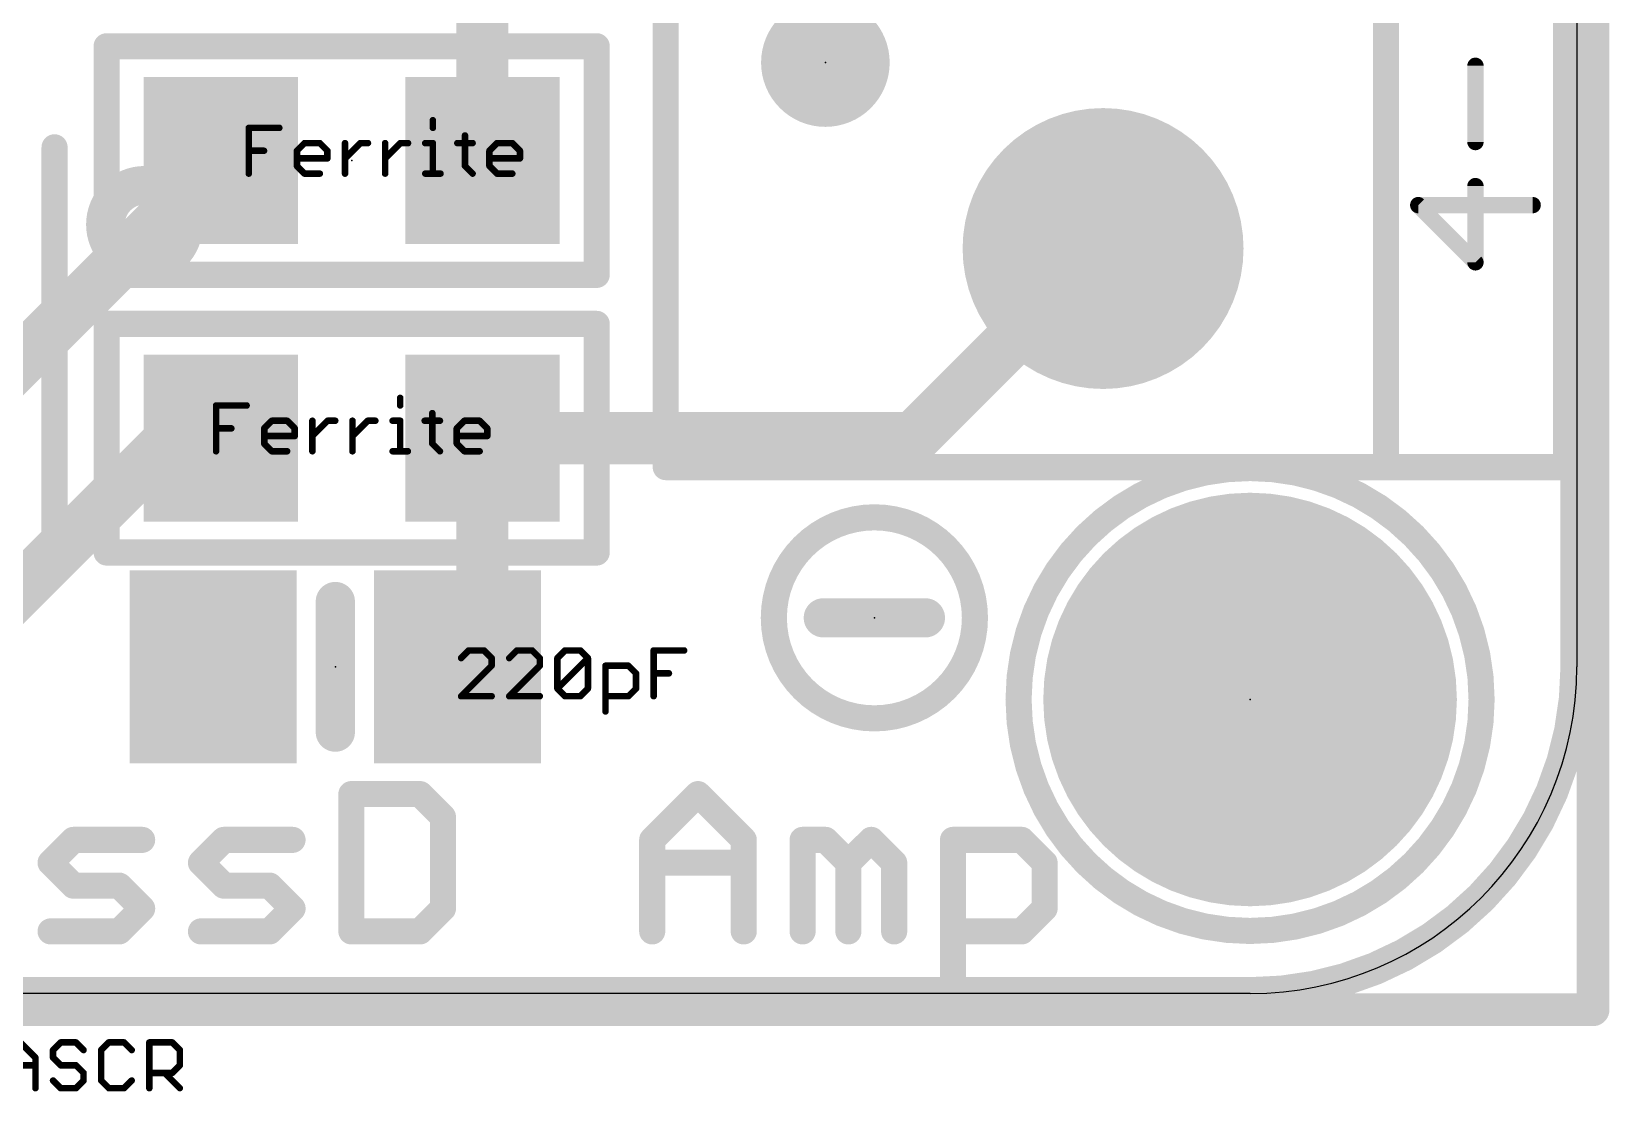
# Model space of a CAD drawing. Extents: x -0.5 to 24.4, y -0.8 to 15.5.
# Drawn here: x 12.12 to 24.38, y -0.76 to 7.48 of the extents above; entities that cross this region are included whole.
import ezdxf

# ---------------------------------------------------------------- set-up
doc = ezdxf.new("R2010")
doc.units = 0
for name, color, linetype in [('1', 12, 'CONTINUOUS'), ('16', 132, 'CONTINUOUS'), ('17', 110, 'CONTINUOUS'), ('20', 53, 'CONTINUOUS'), ('21', 40, 'CONTINUOUS'), ('23', 53, 'CONTINUOUS'), ('27', 253, 'CONTINUOUS')]:
    doc.layers.add(name, color=color, linetype=linetype)

# ---------------------------------------------------------------- blocks, each defined once
blk = doc.blocks.new('RECT')
blk.add_solid([(-0.5, -0.5), (0.5, -0.5), (-0.5, 0.5), (0.5, 0.5)])
blk = doc.blocks.new('PIE')
at = {"const_width": 0.5}
blk.add_lwpolyline([(0, -0.25, 1), (0, 0.25, 1), (0, -0.25)], format="xyb", dxfattribs=at)
blk = doc.blocks.new('ROUNDP')
at = {"const_width": 0.5}
blk.add_lwpolyline([(0, -0.25, 1), (0, 0.25, 1), (0, -0.25)], format="xyb", dxfattribs=at)

msp = doc.modelspace()

# ---------------------------------------------------------------- linework, layer by layer
at = {"layer": '1'}
for points, const_width in [([(24.13, 12.7), (24.13, 2.54)], 0.254), ([(15.621, 6.477), (15.621, 8.443)], 0.4064), ([(11.684, 4.572), (13.589, 6.477)], 0.4064), ([(13.589, 6.477), (13.081, 5.842)], 0.4064), ([(18.972, 4.318), (20.447, 5.793)], 0.4064), ([(11.77, 2.88), (13.208, 4.318)], 0.4064), ([(13.208, 4.318), (13.589, 4.318)], 0.4064), ([(15.621, 2.733), (15.621, 4.318)], 0.4064), ([(15.621, 4.318), (18.972, 4.318)], 0.4064), ([(15.428, 2.54), (15.621, 2.733)], 0.4064), ([(21.59, 0), (2.54, 0)], 0.254)]:
    msp.add_lwpolyline(points, dxfattribs=dict(at, const_width=const_width))
for points, const_width in [([(13.6683, 6.4135, 1), (13.5097, 6.5405)], 0.2032), ([(13.6608, 6.4052, 1), (13.5172, 6.5488)], 0.2032), ([(15.5194, 6.477, 1), (15.7226, 6.477)], 0.2032), ([(13.0017, 5.9055, 1), (13.1603, 5.7785)], 0.2032), ([(20.5188, 5.7212, 1), (20.3752, 5.8648)], 0.2032), ([(13.208, 4.4196, 1), (13.208, 4.2164)], 0.2032), ([(13.2798, 4.2462, 1), (13.1362, 4.3898)], 0.2032), ([(13.589, 4.2164, 1), (13.589, 4.4196)], 0.2032), ([(15.7226, 4.318, 1), (15.5194, 4.318)], 0.2032), ([(15.621, 4.4196, 1), (15.621, 4.2164)], 0.2032), ([(18.9002, 4.3898, 1), (19.0438, 4.2462)], 0.2032), ([(18.972, 4.2164, 1), (18.972, 4.4196)], 0.2032), ([(15.5194, 2.733, 1), (15.7226, 2.733)], 0.2032), ([(15.6928, 2.6612, 1), (15.5492, 2.8048)], 0.2032), ([(15.3562, 2.6118, 1), (15.4998, 2.4682)], 0.2032), ([(21.59, 0, 0.4142), (24.13, 2.54)], 0.254), ([(24.1935, 2.54, 1), (24.0665, 2.54)], 0.127), ([(24.0665, 2.54, 1), (24.1935, 2.54)], 0.127), ([(21.59, 0.0635, 1), (21.59, -0.0635)], 0.127), ([(21.59, -0.0635, 1), (21.59, 0.0635)], 0.127)]:
    msp.add_lwpolyline(points, format="xyb", dxfattribs=dict(at, const_width=const_width))
at = {"layer": '16', "const_width": 0.254}
for points in [[(24.257, -0.127), (24.257, 15.367)], [(-0.381, -0.127), (24.257, -0.127)]]:
    msp.add_lwpolyline(points, dxfattribs=at)
at = {"layer": '16', "const_width": 0.127}
for points in [[(24.257, -0.1905, 1), (24.257, -0.0635)], [(24.1935, -0.127, 1), (24.3205, -0.127)]]:
    msp.add_lwpolyline(points, format="xyb", dxfattribs=at)
at = {"layer": '20'}
for p, q in [((24.13, 12.7), (24.13, 2.54)), ((21.59, 0), (2.54, 0))]:
    msp.add_line(p, q, dxfattribs=at)
msp.add_arc((21.59, 2.54), 2.54, 270, 0, dxfattribs=at)
at = {"layer": '21'}
for points, const_width in [([(17.047, 11.093), (17.047, 4.093)], 0.2032), ([(22.647, 4.093), (22.647, 11.093)], 0.2032), ([(24.047, 4.093), (24.047, 11.093)], 0.2032), ([(12.7, 7.366), (16.51, 7.366)], 0.2032), ([(12.7, 5.588), (12.7, 7.366)], 0.2032), ([(16.51, 7.366), (16.51, 5.588)], 0.2032), ([(23.3422, 6.621), (23.3422, 7.2142)], 0.127), ([(12.295, 3.58), (12.295, 6.58)], 0.2032), ([(23.3422, 5.6855), (23.3422, 6.2786)], 0.127), ([(23.7871, 6.1303), (22.8973, 6.1303)], 0.127), ([(22.8973, 6.1303), (23.3422, 5.6855)], 0.127), ([(16.51, 5.588), (12.7, 5.588)], 0.2032), ([(12.7, 5.207), (16.51, 5.207)], 0.2032), ([(12.7, 3.429), (12.7, 5.207)], 0.2032), ([(16.51, 5.207), (16.51, 3.429)], 0.2032), ([(17.047, 4.093), (22.647, 4.093)], 0.2032), ([(22.647, 4.093), (24.047, 4.093)], 0.2032), ([(16.51, 3.429), (12.7, 3.429)], 0.2032), ([(14.478, 2.032), (14.478, 3.048)], 0.3048), ([(19.0658, 2.921), (18.2721, 2.921)], 0.3048), ([(14.6028, 1.5503), (14.6028, 0.4826)], 0.2032), ([(15.1367, 1.5503), (14.6028, 1.5503)], 0.2032), ([(15.3146, 1.3724), (15.1367, 1.5503)], 0.2032), ([(16.9416, 1.1944), (17.2975, 1.5503)], 0.2032), ([(17.2975, 1.5503), (17.6534, 1.1944)], 0.2032), ([(15.3146, 0.6606), (15.3146, 1.3724)], 0.2032), ([(12.264, 1.0165), (12.442, 1.1944)], 0.2032), ([(12.442, 1.1944), (12.9758, 1.1944)], 0.2032), ([(13.4334, 1.0165), (13.6114, 1.1944)], 0.2032), ([(13.6114, 1.1944), (14.1452, 1.1944)], 0.2032), ([(16.9416, 0.4826), (16.9416, 1.1944)], 0.2032), ([(17.6534, 1.1944), (17.6534, 0.4826)], 0.2032), ([(18.111, 0.4826), (18.111, 1.1944)], 0.2032), ([(18.111, 1.1944), (18.289, 1.1944)], 0.2032), ([(18.289, 1.1944), (18.4669, 1.0165)], 0.2032), ([(18.4669, 1.0165), (18.6449, 1.1944)], 0.2032), ([(18.6449, 1.1944), (18.8228, 1.0165)], 0.2032), ([(19.2804, 0.1267), (19.2804, 1.1944)], 0.2032), ([(19.2804, 1.1944), (19.8143, 1.1944)], 0.2032), ([(19.8143, 1.1944), (19.9922, 1.0165)], 0.2032), ([(12.442, 0.8385), (12.264, 1.0165)], 0.2032), ([(13.6114, 0.8385), (13.4334, 1.0165)], 0.2032), ([(16.9416, 1.0165), (17.6534, 1.0165)], 0.2032), ([(18.4669, 1.0165), (18.4669, 0.4826)], 0.2032), ([(18.8228, 1.0165), (18.8228, 0.4826)], 0.2032), ([(19.9922, 1.0165), (19.9922, 0.6606)], 0.2032), ([(12.7979, 0.8385), (12.442, 0.8385)], 0.2032), ([(12.9758, 0.6606), (12.7979, 0.8385)], 0.2032), ([(13.9673, 0.8385), (13.6114, 0.8385)], 0.2032), ([(14.1452, 0.6606), (13.9673, 0.8385)], 0.2032), ([(12.7979, 0.4826), (12.9758, 0.6606)], 0.2032), ([(13.9673, 0.4826), (14.1452, 0.6606)], 0.2032), ([(15.1367, 0.4826), (15.3146, 0.6606)], 0.2032), ([(19.9922, 0.6606), (19.8143, 0.4826)], 0.2032), ([(12.264, 0.4826), (12.7979, 0.4826)], 0.2032), ([(13.4334, 0.4826), (13.9673, 0.4826)], 0.2032), ([(14.6028, 0.4826), (15.1367, 0.4826)], 0.2032), ([(19.8143, 0.4826), (19.2804, 0.4826)], 0.2032)]:
    msp.add_lwpolyline(points, dxfattribs=dict(at, const_width=const_width))
for points, const_width in [([(12.7, 7.4168, 1), (12.7, 7.3152)], 0.1016), ([(12.7508, 7.366, 1), (12.6492, 7.366)], 0.1016), ([(16.5608, 7.366, 1), (16.4592, 7.366)], 0.1016), ([(16.51, 7.3152, 1), (16.51, 7.4168)], 0.1016), ([(23.374, 7.2142, 1), (23.3105, 7.2142)], 0.0635), ([(12.3458, 6.58, 1), (12.2442, 6.58)], 0.1016), ([(23.3105, 6.621, 1), (23.374, 6.621)], 0.0635), ([(12.995, 5.83, 1), (12.995, 6.13, 1), (12.995, 5.83)], 0.6096), ([(23.374, 6.2786, 1), (23.3105, 6.2786)], 0.0635), ([(22.8973, 6.1621, 1), (22.8973, 6.0986)], 0.0635), ([(22.9198, 6.1528, 1), (22.8749, 6.1079)], 0.0635), ([(23.7871, 6.0986, 1), (23.7871, 6.1621)], 0.0635), ([(12.7, 5.6388, 1), (12.7, 5.5372)], 0.1016), ([(16.51, 5.5372, 1), (16.51, 5.6388)], 0.1016), ([(23.3105, 5.6855, 1), (23.374, 5.6855)], 0.0635), ([(23.3198, 5.663, 1), (23.3647, 5.7079)], 0.0635), ([(12.6492, 5.588, 1), (12.7508, 5.588)], 0.1016), ([(16.4592, 5.588, 1), (16.5608, 5.588)], 0.1016), ([(12.7, 5.2578, 1), (12.7, 5.1562)], 0.1016), ([(12.7508, 5.207, 1), (12.6492, 5.207)], 0.1016), ([(16.5608, 5.207, 1), (16.4592, 5.207)], 0.1016), ([(16.51, 5.1562, 1), (16.51, 5.2578)], 0.1016), ([(17.047, 4.1438, 1), (17.047, 4.0422)], 0.1016), ([(21.59, 0.486, 1), (21.59, 4.086, 1), (21.59, 0.486)], 0.2032), ([(22.647, 4.1438, 1), (22.647, 4.0422)], 0.1016), ([(22.647, 4.0422, 1), (22.647, 4.1438)], 0.1016), ([(24.047, 4.0422, 1), (24.047, 4.1438)], 0.1016), ([(16.9962, 4.093, 1), (17.0978, 4.093)], 0.1016), ([(22.5962, 4.093, 1), (22.6978, 4.093)], 0.1016), ([(23.9962, 4.093, 1), (24.0978, 4.093)], 0.1016), ([(18.669, 2.1393, 1), (18.669, 3.7027, 1), (18.669, 2.1393)], 0.2032), ([(12.2442, 3.58, 1), (12.3458, 3.58)], 0.1016), ([(12.7, 3.4798, 1), (12.7, 3.3782)], 0.1016), ([(12.6492, 3.429, 1), (12.7508, 3.429)], 0.1016), ([(16.4592, 3.429, 1), (16.5608, 3.429)], 0.1016), ([(16.51, 3.3782, 1), (16.51, 3.4798)], 0.1016), ([(14.5542, 3.048, 1), (14.4018, 3.048)], 0.1524), ([(18.2721, 2.9972, 1), (18.2721, 2.8448)], 0.1524), ([(19.0658, 2.8448, 1), (19.0658, 2.9972)], 0.1524), ([(14.4018, 2.032, 1), (14.5542, 2.032)], 0.1524), ([(14.6536, 1.5503, 1), (14.552, 1.5503)], 0.1016), ([(14.6028, 1.6011, 1), (14.6028, 1.4995)], 0.1016), ([(15.1726, 1.5862, 1), (15.1008, 1.5144)], 0.1016), ([(15.1367, 1.4995, 1), (15.1367, 1.6011)], 0.1016), ([(17.3334, 1.5862, 1), (17.2616, 1.5144)], 0.1016), ([(17.3334, 1.5144, 1), (17.2616, 1.5862)], 0.1016), ([(15.3654, 1.3724, 1), (15.2638, 1.3724)], 0.1016), ([(15.2787, 1.3364, 1), (15.3506, 1.4083)], 0.1016), ([(12.442, 1.2452, 1), (12.442, 1.1436)], 0.1016), ([(12.4779, 1.1585, 1), (12.4061, 1.2303)], 0.1016), ([(12.9758, 1.1436, 1), (12.9758, 1.2452)], 0.1016), ([(13.6114, 1.2452, 1), (13.6114, 1.1436)], 0.1016), ([(13.6473, 1.1585, 1), (13.5755, 1.2303)], 0.1016), ([(14.1452, 1.1436, 1), (14.1452, 1.2452)], 0.1016), ([(16.9924, 1.1944, 1), (16.8908, 1.1944)], 0.1016), ([(16.9057, 1.2303, 1), (16.9775, 1.1585)], 0.1016), ([(17.7042, 1.1944, 1), (17.6026, 1.1944)], 0.1016), ([(17.6175, 1.1585, 1), (17.6893, 1.2303)], 0.1016), ([(18.1618, 1.1944, 1), (18.0602, 1.1944)], 0.1016), ([(18.111, 1.2452, 1), (18.111, 1.1436)], 0.1016), ([(18.3249, 1.2303, 1), (18.253, 1.1585)], 0.1016), ([(18.289, 1.1436, 1), (18.289, 1.2452)], 0.1016), ([(18.6808, 1.2303, 1), (18.609, 1.1585)], 0.1016), ([(18.6808, 1.1585, 1), (18.609, 1.2303)], 0.1016), ([(19.3312, 1.1944, 1), (19.2296, 1.1944)], 0.1016), ([(19.2804, 1.2452, 1), (19.2804, 1.1436)], 0.1016), ([(19.8502, 1.2303, 1), (19.7783, 1.1585)], 0.1016), ([(19.8143, 1.1436, 1), (19.8143, 1.2452)], 0.1016), ([(12.3, 1.0524, 1), (12.2281, 0.9805)], 0.1016), ([(13.4693, 1.0524, 1), (13.3975, 0.9805)], 0.1016), ([(16.9416, 1.0673, 1), (16.9416, 0.9657)], 0.1016), ([(17.6534, 0.9657, 1), (17.6534, 1.0673)], 0.1016), ([(18.5177, 1.0165, 1), (18.4161, 1.0165)], 0.1016), ([(18.8736, 1.0165, 1), (18.772, 1.0165)], 0.1016), ([(20.043, 1.0165, 1), (19.9414, 1.0165)], 0.1016), ([(12.2281, 1.0524, 1), (12.3, 0.9805)], 0.1016), ([(13.3975, 1.0524, 1), (13.4693, 0.9805)], 0.1016), ([(18.431, 1.0524, 1), (18.5028, 0.9805)], 0.1016), ([(18.431, 0.9805, 1), (18.5028, 1.0524)], 0.1016), ([(18.7869, 0.9805, 1), (18.8587, 1.0524)], 0.1016), ([(19.9563, 0.9805, 1), (20.0281, 1.0524)], 0.1016), ([(12.442, 0.8893, 1), (12.442, 0.7877)], 0.1016), ([(12.4061, 0.8026, 1), (12.4779, 0.8744)], 0.1016), ([(12.8338, 0.8744, 1), (12.762, 0.8026)], 0.1016), ([(12.7979, 0.7877, 1), (12.7979, 0.8893)], 0.1016), ([(13.6114, 0.8893, 1), (13.6114, 0.7877)], 0.1016), ([(13.5755, 0.8026, 1), (13.6473, 0.8744)], 0.1016), ([(14.0032, 0.8744, 1), (13.9314, 0.8026)], 0.1016), ([(13.9673, 0.7877, 1), (13.9673, 0.8893)], 0.1016), ([(13.0118, 0.6246, 1), (12.9399, 0.6965)], 0.1016), ([(12.9399, 0.6246, 1), (13.0118, 0.6965)], 0.1016), ([(14.1812, 0.6246, 1), (14.1093, 0.6965)], 0.1016), ([(14.1093, 0.6246, 1), (14.1812, 0.6965)], 0.1016), ([(15.3506, 0.6246, 1), (15.2787, 0.6965)], 0.1016), ([(20.0281, 0.6246, 1), (19.9563, 0.6965)], 0.1016), ([(15.2638, 0.6606, 1), (15.3654, 0.6606)], 0.1016), ([(19.9414, 0.6606, 1), (20.043, 0.6606)], 0.1016), ([(12.264, 0.5334, 1), (12.264, 0.4318)], 0.1016), ([(12.762, 0.5185, 1), (12.8338, 0.4467)], 0.1016), ([(12.7979, 0.4318, 1), (12.7979, 0.5334)], 0.1016), ([(13.4334, 0.5334, 1), (13.4334, 0.4318)], 0.1016), ([(13.9314, 0.5185, 1), (14.0032, 0.4467)], 0.1016), ([(13.9673, 0.4318, 1), (13.9673, 0.5334)], 0.1016), ([(14.6028, 0.5334, 1), (14.6028, 0.4318)], 0.1016), ([(14.552, 0.4826, 1), (14.6536, 0.4826)], 0.1016), ([(15.1008, 0.5185, 1), (15.1726, 0.4467)], 0.1016), ([(15.1367, 0.4318, 1), (15.1367, 0.5334)], 0.1016), ([(16.8908, 0.4826, 1), (16.9924, 0.4826)], 0.1016), ([(17.6026, 0.4826, 1), (17.7042, 0.4826)], 0.1016), ([(18.0602, 0.4826, 1), (18.1618, 0.4826)], 0.1016), ([(18.4161, 0.4826, 1), (18.5177, 0.4826)], 0.1016), ([(18.772, 0.4826, 1), (18.8736, 0.4826)], 0.1016), ([(19.2804, 0.5334, 1), (19.2804, 0.4318)], 0.1016), ([(19.7783, 0.5185, 1), (19.8502, 0.4467)], 0.1016), ([(19.8143, 0.4318, 1), (19.8143, 0.5334)], 0.1016), ([(19.2296, 0.1267, 1), (19.3312, 0.1267)], 0.1016)]:
    msp.add_lwpolyline(points, format="xyb", dxfattribs=dict(at, const_width=const_width))
at = {"layer": '23'}
for p in [(18.288, 7.239), (14.605, 6.477), (14.605, 4.318), (18.669, 2.921), (14.478, 2.54), (21.59, 2.286)]:
    msp.add_point(p, dxfattribs=at)
at = {"layer": '27', "const_width": 0.0508}
for points in [[(13.805, 6.3754), (13.805, 6.7313)], [(13.805, 6.7313), (14.0423, 6.7313)], [(15.2364, 6.7906), (15.2364, 6.7313)], [(14.1792, 6.5534), (14.2385, 6.6127)], [(14.2385, 6.6127), (14.3572, 6.6127)], [(14.3572, 6.6127), (14.4165, 6.5534)], [(14.5534, 6.3754), (14.5534, 6.6127)], [(14.5534, 6.494), (14.672, 6.6127)], [(14.672, 6.6127), (14.7314, 6.6127)], [(14.8653, 6.3754), (14.8653, 6.6127)], [(14.8653, 6.494), (14.9839, 6.6127)], [(14.9839, 6.6127), (15.0432, 6.6127)], [(15.1771, 6.6127), (15.2364, 6.6127)], [(15.2364, 6.6127), (15.2364, 6.3754)], [(15.4266, 6.6127), (15.5452, 6.6127)], [(15.4859, 6.672), (15.4859, 6.4347)], [(15.676, 6.5534), (15.7353, 6.6127)], [(15.7353, 6.6127), (15.854, 6.6127)], [(15.854, 6.6127), (15.9133, 6.5534)], [(13.805, 6.5534), (13.9236, 6.5534)], [(14.1792, 6.4347), (14.1792, 6.5534)], [(14.4165, 6.494), (14.1792, 6.494)], [(14.4165, 6.5534), (14.4165, 6.494)], [(15.676, 6.4347), (15.676, 6.5534)], [(15.9133, 6.494), (15.676, 6.494)], [(15.9133, 6.5534), (15.9133, 6.494)], [(14.2385, 6.3754), (14.1792, 6.4347)], [(14.3572, 6.3754), (14.2385, 6.3754)], [(15.1771, 6.3754), (15.2957, 6.3754)], [(15.4859, 6.4347), (15.5452, 6.3754)], [(15.7353, 6.3754), (15.676, 6.4347)], [(15.854, 6.3754), (15.7353, 6.3754)], [(13.551, 4.2164), (13.551, 4.5723)], [(13.551, 4.5723), (13.7883, 4.5723)], [(14.9824, 4.6316), (14.9824, 4.5723)], [(13.551, 4.3944), (13.6696, 4.3944)], [(13.9252, 4.3944), (13.9845, 4.4537)], [(13.9252, 4.2757), (13.9252, 4.3944)], [(13.9845, 4.4537), (14.1032, 4.4537)], [(14.1032, 4.4537), (14.1625, 4.3944)], [(14.1625, 4.3944), (14.1625, 4.335)], [(14.2994, 4.2164), (14.2994, 4.4537)], [(14.2994, 4.335), (14.418, 4.4537)], [(14.418, 4.4537), (14.4774, 4.4537)], [(14.6113, 4.2164), (14.6113, 4.4537)], [(14.6113, 4.335), (14.7299, 4.4537)], [(14.7299, 4.4537), (14.7892, 4.4537)], [(14.9231, 4.4537), (14.9824, 4.4537)], [(14.9824, 4.4537), (14.9824, 4.2164)], [(15.1726, 4.4537), (15.2912, 4.4537)], [(15.2319, 4.513), (15.2319, 4.2757)], [(15.422, 4.3944), (15.4813, 4.4537)], [(15.422, 4.2757), (15.422, 4.3944)], [(15.4813, 4.4537), (15.6, 4.4537)], [(15.6, 4.4537), (15.6593, 4.3944)], [(15.6593, 4.3944), (15.6593, 4.335)], [(14.1625, 4.335), (13.9252, 4.335)], [(13.9845, 4.2164), (13.9252, 4.2757)], [(15.2319, 4.2757), (15.2912, 4.2164)], [(15.6593, 4.335), (15.422, 4.335)], [(15.4813, 4.2164), (15.422, 4.2757)], [(14.1032, 4.2164), (13.9845, 4.2164)], [(14.9231, 4.2164), (15.0417, 4.2164)], [(15.6, 4.2164), (15.4813, 4.2164)], [(15.5153, 2.6673), (15.456, 2.608)], [(15.634, 2.6673), (15.5153, 2.6673)], [(15.6933, 2.608), (15.634, 2.6673)], [(15.6933, 2.5487), (15.6933, 2.608)], [(15.8895, 2.6673), (15.8302, 2.608)], [(16.0082, 2.6673), (15.8895, 2.6673)], [(16.0675, 2.608), (16.0082, 2.6673)], [(16.0675, 2.5487), (16.0675, 2.608)], [(16.2044, 2.608), (16.2637, 2.6673)], [(16.2044, 2.3707), (16.2044, 2.608)], [(16.2044, 2.3707), (16.4417, 2.608)], [(16.2637, 2.6673), (16.3824, 2.6673)], [(16.3824, 2.6673), (16.4417, 2.608)], [(16.4417, 2.608), (16.4417, 2.3707)], [(16.9528, 2.3114), (16.9528, 2.6673)], [(16.9528, 2.6673), (17.1901, 2.6673)], [(15.456, 2.3114), (15.6933, 2.5487)], [(15.8302, 2.3114), (16.0675, 2.5487)], [(16.5786, 2.1928), (16.5786, 2.5487)], [(16.5786, 2.5487), (16.7566, 2.5487)], [(16.7566, 2.5487), (16.8159, 2.4893)], [(16.8159, 2.4893), (16.8159, 2.3707)], [(16.9528, 2.4893), (17.0715, 2.4893)], [(15.6933, 2.3114), (15.456, 2.3114)], [(16.0675, 2.3114), (15.8302, 2.3114)], [(16.2637, 2.3114), (16.2044, 2.3707)], [(16.3824, 2.3114), (16.2637, 2.3114)], [(16.4417, 2.3707), (16.3824, 2.3114)], [(16.7566, 2.3114), (16.5786, 2.3114)], [(16.8159, 2.3707), (16.7566, 2.3114)], [(12.0277, -0.3807), (12.1463, -0.4993)], [(12.3426, -0.3807), (12.2833, -0.44)], [(12.4612, -0.3807), (12.3426, -0.3807)], [(12.5205, -0.44), (12.4612, -0.3807)], [(12.7168, -0.3807), (12.6575, -0.44)], [(12.8354, -0.3807), (12.7168, -0.3807)], [(12.8947, -0.44), (12.8354, -0.3807)], [(13.0317, -0.7366), (13.0317, -0.3807)], [(13.0317, -0.3807), (13.2096, -0.3807)], [(13.2096, -0.3807), (13.2689, -0.44)], [(12.1463, -0.4993), (12.1463, -0.7366)], [(12.2833, -0.44), (12.2833, -0.4993)], [(12.2833, -0.4993), (12.3426, -0.5586)], [(12.6575, -0.44), (12.6575, -0.6773)], [(13.2689, -0.44), (13.2689, -0.5586)], [(11.9091, -0.5586), (12.1463, -0.5586)], [(12.3426, -0.5586), (12.4612, -0.5586)], [(12.4612, -0.5586), (12.5205, -0.618)], [(12.5205, -0.618), (12.5205, -0.6773)], [(13.2096, -0.618), (13.0317, -0.618)], [(13.1503, -0.618), (13.2689, -0.7366)], [(13.2689, -0.5586), (13.2096, -0.618)], [(12.3426, -0.7366), (12.2833, -0.6773)], [(12.4612, -0.7366), (12.3426, -0.7366)], [(12.5205, -0.6773), (12.4612, -0.7366)], [(12.6575, -0.6773), (12.7168, -0.7366)], [(12.7168, -0.7366), (12.8354, -0.7366)], [(12.8354, -0.7366), (12.8947, -0.6773)]]:
    msp.add_lwpolyline(points, dxfattribs=at)
at = {"layer": '27', "const_width": 0.0254}
for points in [[(13.8177, 6.7313, 1), (13.7923, 6.7313)], [(13.805, 6.744, 1), (13.805, 6.7186)], [(14.0423, 6.7186, 1), (14.0423, 6.744)], [(15.2491, 6.7906, 1), (15.2237, 6.7906)], [(14.2385, 6.6254, 1), (14.2385, 6.6)], [(14.2475, 6.6037, 1), (14.2295, 6.6216)], [(14.3661, 6.6216, 1), (14.3482, 6.6037)], [(14.3572, 6.6, 1), (14.3572, 6.6254)], [(14.5661, 6.6127, 1), (14.5407, 6.6127)], [(14.672, 6.6254, 1), (14.672, 6.6)], [(14.681, 6.6037, 1), (14.6631, 6.6216)], [(14.7314, 6.6, 1), (14.7314, 6.6254)], [(14.878, 6.6127, 1), (14.8526, 6.6127)], [(14.9839, 6.6254, 1), (14.9839, 6.6)], [(14.9929, 6.6037, 1), (14.9749, 6.6216)], [(15.0432, 6.6, 1), (15.0432, 6.6254)], [(15.1771, 6.6254, 1), (15.1771, 6.6)], [(15.2237, 6.7313, 1), (15.2491, 6.7313)], [(15.2491, 6.6127, 1), (15.2237, 6.6127)], [(15.2364, 6.6, 1), (15.2364, 6.6254)], [(15.4266, 6.6254, 1), (15.4266, 6.6)], [(15.4986, 6.672, 1), (15.4732, 6.672)], [(15.5452, 6.6, 1), (15.5452, 6.6254)], [(15.7353, 6.6254, 1), (15.7353, 6.6)], [(15.7443, 6.6037, 1), (15.7264, 6.6216)], [(15.863, 6.6216, 1), (15.845, 6.6037)], [(15.854, 6.6, 1), (15.854, 6.6254)], [(13.805, 6.566, 1), (13.805, 6.5407)], [(13.9236, 6.5407, 1), (13.9236, 6.566)], [(14.1919, 6.5534, 1), (14.1665, 6.5534)], [(14.1702, 6.5623, 1), (14.1882, 6.5444)], [(14.1792, 6.5067, 1), (14.1792, 6.4813)], [(14.4292, 6.5534, 1), (14.4038, 6.5534)], [(14.4038, 6.494, 1), (14.4292, 6.494)], [(14.4075, 6.5444, 1), (14.4255, 6.5623)], [(14.4165, 6.4813, 1), (14.4165, 6.5067)], [(14.5444, 6.503, 1), (14.5624, 6.4851)], [(14.8563, 6.503, 1), (14.8742, 6.4851)], [(15.6887, 6.5534, 1), (15.6633, 6.5534)], [(15.676, 6.5067, 1), (15.676, 6.4813)], [(15.6671, 6.5623, 1), (15.685, 6.5444)], [(15.926, 6.5534, 1), (15.9006, 6.5534)], [(15.9006, 6.494, 1), (15.926, 6.494)], [(15.9043, 6.5444, 1), (15.9223, 6.5623)], [(15.9133, 6.4813, 1), (15.9133, 6.5067)], [(13.7923, 6.3754, 1), (13.8177, 6.3754)], [(14.1882, 6.4437, 1), (14.1702, 6.4257)], [(14.1665, 6.4347, 1), (14.1919, 6.4347)], [(14.2385, 6.3881, 1), (14.2385, 6.3627)], [(14.2295, 6.3664, 1), (14.2475, 6.3844)], [(14.3572, 6.3627, 1), (14.3572, 6.3881)], [(14.5407, 6.3754, 1), (14.5661, 6.3754)], [(14.8526, 6.3754, 1), (14.878, 6.3754)], [(15.1771, 6.3881, 1), (15.1771, 6.3627)], [(15.2237, 6.3754, 1), (15.2491, 6.3754)], [(15.2957, 6.3627, 1), (15.2957, 6.3881)], [(15.4949, 6.4437, 1), (15.4769, 6.4257)], [(15.4732, 6.4347, 1), (15.4986, 6.4347)], [(15.5362, 6.3664, 1), (15.5542, 6.3844)], [(15.6633, 6.4347, 1), (15.6887, 6.4347)], [(15.685, 6.4437, 1), (15.6671, 6.4257)], [(15.7353, 6.3881, 1), (15.7353, 6.3627)], [(15.7264, 6.3664, 1), (15.7443, 6.3844)], [(15.854, 6.3627, 1), (15.854, 6.3881)], [(13.5637, 4.5723, 1), (13.5383, 4.5723)], [(13.551, 4.585, 1), (13.551, 4.5596)], [(13.7883, 4.5596, 1), (13.7883, 4.585)], [(14.9951, 4.6316, 1), (14.9697, 4.6316)], [(14.9697, 4.5723, 1), (14.9951, 4.5723)], [(13.551, 4.407, 1), (13.551, 4.3817)], [(13.6696, 4.3817, 1), (13.6696, 4.407)], [(13.9379, 4.3944, 1), (13.9125, 4.3944)], [(13.9845, 4.4664, 1), (13.9845, 4.441)], [(13.9935, 4.4447, 1), (13.9755, 4.4626)], [(14.1121, 4.4626, 1), (14.0942, 4.4447)], [(14.1032, 4.441, 1), (14.1032, 4.4664)], [(14.1752, 4.3944, 1), (14.1498, 4.3944)], [(14.3121, 4.4537, 1), (14.2867, 4.4537)], [(14.418, 4.4664, 1), (14.418, 4.441)], [(14.427, 4.4447, 1), (14.4091, 4.4626)], [(14.4774, 4.441, 1), (14.4774, 4.4664)], [(14.624, 4.4537, 1), (14.5985, 4.4537)], [(14.7299, 4.4664, 1), (14.7299, 4.441)], [(14.7389, 4.4447, 1), (14.7209, 4.4626)], [(14.7892, 4.441, 1), (14.7892, 4.4664)], [(14.9231, 4.4664, 1), (14.9231, 4.441)], [(14.9951, 4.4537, 1), (14.9697, 4.4537)], [(14.9824, 4.441, 1), (14.9824, 4.4664)], [(15.1726, 4.4664, 1), (15.1726, 4.441)], [(15.2446, 4.513, 1), (15.2192, 4.513)], [(15.2912, 4.441, 1), (15.2912, 4.4664)], [(15.4347, 4.3944, 1), (15.4093, 4.3944)], [(15.4813, 4.4664, 1), (15.4813, 4.441)], [(15.4903, 4.4447, 1), (15.4724, 4.4626)], [(15.609, 4.4626, 1), (15.591, 4.4447)], [(15.6, 4.441, 1), (15.6, 4.4664)], [(15.672, 4.3944, 1), (15.6466, 4.3944)], [(13.9162, 4.4033, 1), (13.9342, 4.3854)], [(13.9252, 4.3477, 1), (13.9252, 4.3223)], [(13.9342, 4.2847, 1), (13.9162, 4.2667)], [(14.1498, 4.335, 1), (14.1752, 4.335)], [(14.1535, 4.3854, 1), (14.1715, 4.4033)], [(14.1625, 4.3223, 1), (14.1625, 4.3477)], [(14.2904, 4.344, 1), (14.3084, 4.3261)], [(14.6023, 4.344, 1), (14.6202, 4.3261)], [(15.2409, 4.2847, 1), (15.2229, 4.2667)], [(15.422, 4.3477, 1), (15.422, 4.3223)], [(15.4131, 4.4033, 1), (15.431, 4.3854)], [(15.431, 4.2847, 1), (15.4131, 4.2667)], [(15.6466, 4.335, 1), (15.672, 4.335)], [(15.6503, 4.3854, 1), (15.6683, 4.4033)], [(15.6593, 4.3223, 1), (15.6593, 4.3477)], [(13.5383, 4.2164, 1), (13.5637, 4.2164)], [(13.9125, 4.2757, 1), (13.9379, 4.2757)], [(13.9845, 4.2291, 1), (13.9845, 4.2037)], [(13.9755, 4.2074, 1), (13.9935, 4.2254)], [(14.1032, 4.2037, 1), (14.1032, 4.2291)], [(14.2867, 4.2164, 1), (14.3121, 4.2164)], [(14.5985, 4.2164, 1), (14.624, 4.2164)], [(14.9231, 4.2291, 1), (14.9231, 4.2037)], [(14.9697, 4.2164, 1), (14.9951, 4.2164)], [(15.0417, 4.2037, 1), (15.0417, 4.2291)], [(15.2192, 4.2757, 1), (15.2446, 4.2757)], [(15.2822, 4.2074, 1), (15.3002, 4.2254)], [(15.4093, 4.2757, 1), (15.4347, 4.2757)], [(15.4813, 4.2291, 1), (15.4813, 4.2037)], [(15.4724, 4.2074, 1), (15.4903, 4.2254)], [(15.6, 4.2037, 1), (15.6, 4.2291)], [(15.447, 2.617, 1), (15.465, 2.599)], [(15.5153, 2.68, 1), (15.5153, 2.6546)], [(15.5243, 2.6583, 1), (15.5063, 2.6763)], [(15.6429, 2.6763, 1), (15.625, 2.6583)], [(15.634, 2.6546, 1), (15.634, 2.68)], [(15.706, 2.608, 1), (15.6806, 2.608)], [(15.6843, 2.599, 1), (15.7022, 2.617)], [(15.8212, 2.617, 1), (15.8392, 2.599)], [(15.8895, 2.68, 1), (15.8895, 2.6546)], [(15.8985, 2.6583, 1), (15.8805, 2.6763)], [(16.0171, 2.6763, 1), (15.9992, 2.6583)], [(16.0082, 2.6546, 1), (16.0082, 2.68)], [(16.0802, 2.608, 1), (16.0548, 2.608)], [(16.0585, 2.599, 1), (16.0765, 2.617)], [(16.2171, 2.608, 1), (16.1917, 2.608)], [(16.1954, 2.617, 1), (16.2134, 2.599)], [(16.2637, 2.68, 1), (16.2637, 2.6546)], [(16.2727, 2.6583, 1), (16.2547, 2.6763)], [(16.3913, 2.6763, 1), (16.3734, 2.6583)], [(16.3824, 2.6546, 1), (16.3824, 2.68)], [(16.4544, 2.608, 1), (16.429, 2.608)], [(16.4507, 2.599, 1), (16.4327, 2.617)], [(16.4327, 2.599, 1), (16.4507, 2.617)], [(16.9655, 2.6673, 1), (16.9401, 2.6673)], [(16.9528, 2.68, 1), (16.9528, 2.6546)], [(17.1901, 2.6546, 1), (17.1901, 2.68)], [(15.6806, 2.5487, 1), (15.706, 2.5487)], [(15.7022, 2.5397, 1), (15.6843, 2.5576)], [(16.0548, 2.5487, 1), (16.0802, 2.5487)], [(16.0765, 2.5397, 1), (16.0585, 2.5576)], [(16.5913, 2.5487, 1), (16.5659, 2.5487)], [(16.5786, 2.5614, 1), (16.5786, 2.536)], [(16.7655, 2.5576, 1), (16.7476, 2.5397)], [(16.7566, 2.536, 1), (16.7566, 2.5614)], [(16.8286, 2.4893, 1), (16.8032, 2.4893)], [(16.8069, 2.4804, 1), (16.8249, 2.4983)], [(16.9528, 2.5021, 1), (16.9528, 2.4766)], [(17.0715, 2.4766, 1), (17.0715, 2.5021)], [(15.456, 2.3241, 1), (15.456, 2.2987)], [(15.447, 2.3204, 1), (15.465, 2.3024)], [(15.6933, 2.2987, 1), (15.6933, 2.3241)], [(15.8302, 2.3241, 1), (15.8302, 2.2987)], [(15.8212, 2.3204, 1), (15.8392, 2.3024)], [(16.0675, 2.2987, 1), (16.0675, 2.3241)], [(16.2134, 2.3797, 1), (16.1954, 2.3617)], [(16.1954, 2.3797, 1), (16.2134, 2.3617)], [(16.1917, 2.3707, 1), (16.2171, 2.3707)], [(16.2637, 2.3241, 1), (16.2637, 2.2987)], [(16.2547, 2.3024, 1), (16.2727, 2.3204)], [(16.3734, 2.3204, 1), (16.3913, 2.3024)], [(16.3824, 2.2987, 1), (16.3824, 2.3241)], [(16.429, 2.3707, 1), (16.4544, 2.3707)], [(16.4507, 2.3617, 1), (16.4327, 2.3797)], [(16.5786, 2.3241, 1), (16.5786, 2.2987)], [(16.7476, 2.3204, 1), (16.7655, 2.3024)], [(16.7566, 2.2987, 1), (16.7566, 2.3241)], [(16.8032, 2.3707, 1), (16.8286, 2.3707)], [(16.8249, 2.3617, 1), (16.8069, 2.3797)], [(16.9401, 2.3114, 1), (16.9655, 2.3114)], [(16.5659, 2.1928, 1), (16.5913, 2.1928)], [(12.3426, -0.368, 1), (12.3426, -0.3934)], [(12.3516, -0.3897, 1), (12.3336, -0.3717)], [(12.4702, -0.3717, 1), (12.4522, -0.3897)], [(12.4612, -0.3934, 1), (12.4612, -0.368)], [(12.7168, -0.368, 1), (12.7168, -0.3934)], [(12.7258, -0.3897, 1), (12.7078, -0.3717)], [(12.8444, -0.3717, 1), (12.8264, -0.3897)], [(12.8354, -0.3934, 1), (12.8354, -0.368)], [(13.0444, -0.3807, 1), (13.019, -0.3807)], [(13.0317, -0.368, 1), (13.0317, -0.3934)], [(13.2186, -0.3717, 1), (13.2006, -0.3897)], [(13.2096, -0.3934, 1), (13.2096, -0.368)], [(12.159, -0.4993, 1), (12.1336, -0.4993)], [(12.1373, -0.5083, 1), (12.1553, -0.4904)], [(12.296, -0.44, 1), (12.2706, -0.44)], [(12.2743, -0.431, 1), (12.2922, -0.449)], [(12.2922, -0.4904, 1), (12.2743, -0.5083)], [(12.2706, -0.4993, 1), (12.296, -0.4993)], [(12.5115, -0.449, 1), (12.5295, -0.431)], [(12.6702, -0.44, 1), (12.6448, -0.44)], [(12.6485, -0.431, 1), (12.6664, -0.449)], [(12.8858, -0.449, 1), (12.9037, -0.431)], [(13.2816, -0.44, 1), (13.2562, -0.44)], [(13.26, -0.449, 1), (13.2779, -0.431)], [(12.1463, -0.5714, 1), (12.1463, -0.5459)], [(12.3426, -0.5459, 1), (12.3426, -0.5714)], [(12.3336, -0.5676, 1), (12.3516, -0.5497)], [(12.4702, -0.5497, 1), (12.4522, -0.5676)], [(12.4612, -0.5714, 1), (12.4612, -0.5459)], [(12.5332, -0.618, 1), (12.5078, -0.618)], [(12.5115, -0.6269, 1), (12.5295, -0.609)], [(13.0317, -0.6053, 1), (13.0317, -0.6307)], [(13.1593, -0.609, 1), (13.1413, -0.6269)], [(13.2006, -0.609, 1), (13.2186, -0.6269)], [(13.2096, -0.6307, 1), (13.2096, -0.6053)], [(13.2562, -0.5586, 1), (13.2816, -0.5586)], [(13.2779, -0.5676, 1), (13.26, -0.5497)], [(12.1336, -0.7366, 1), (12.159, -0.7366)], [(12.2922, -0.6683, 1), (12.2743, -0.6863)], [(12.3426, -0.7239, 1), (12.3426, -0.7493)], [(12.3336, -0.7456, 1), (12.3516, -0.7276)], [(12.4522, -0.7276, 1), (12.4702, -0.7456)], [(12.4612, -0.7493, 1), (12.4612, -0.7239)], [(12.5078, -0.6773, 1), (12.5332, -0.6773)], [(12.5295, -0.6863, 1), (12.5115, -0.6683)], [(12.6664, -0.6683, 1), (12.6485, -0.6863)], [(12.6448, -0.6773, 1), (12.6702, -0.6773)], [(12.7168, -0.7239, 1), (12.7168, -0.7493)], [(12.7078, -0.7456, 1), (12.7258, -0.7276)], [(12.8264, -0.7276, 1), (12.8444, -0.7456)], [(12.8354, -0.7493, 1), (12.8354, -0.7239)], [(12.9037, -0.6863, 1), (12.8858, -0.6683)], [(13.019, -0.7366, 1), (13.0444, -0.7366)], [(13.26, -0.7456, 1), (13.2779, -0.7276)]]:
    msp.add_lwpolyline(points, format="xyb", dxfattribs=at)

# ---------------------------------------------------------------- block references
at = {"layer": '1'}
msp.add_blockref('PIE', (18.288, 7.239), dxfattribs=at)
at = {"layer": '1', "xscale": 1.2, "yscale": 1.3}
for p in [(13.589, 6.477), (15.621, 6.477), (13.589, 4.318), (15.621, 4.318)]:
    msp.add_blockref('RECT', p, dxfattribs=at)
at = {"layer": '1', "xscale": 1.3, "yscale": 1.5, "rotation": 180}
for p in [(13.528, 2.54), (15.428, 2.54)]:
    msp.add_blockref('RECT', p, dxfattribs=at)
at = {"layer": '17', "xscale": 2.1844, "yscale": 2.1844, "rotation": 90}
msp.add_blockref('ROUNDP', (20.447, 5.793), dxfattribs=at)
msp.add_blockref('ROUNDP', (20.447, 5.793), dxfattribs=at)
at = {"layer": '17', "xscale": 3.216, "yscale": 3.216}
msp.add_blockref('ROUNDP', (21.59, 2.286), dxfattribs=at)
msp.add_blockref('ROUNDP', (21.59, 2.286), dxfattribs=at)

doc.saveas('drawing.dxf')
